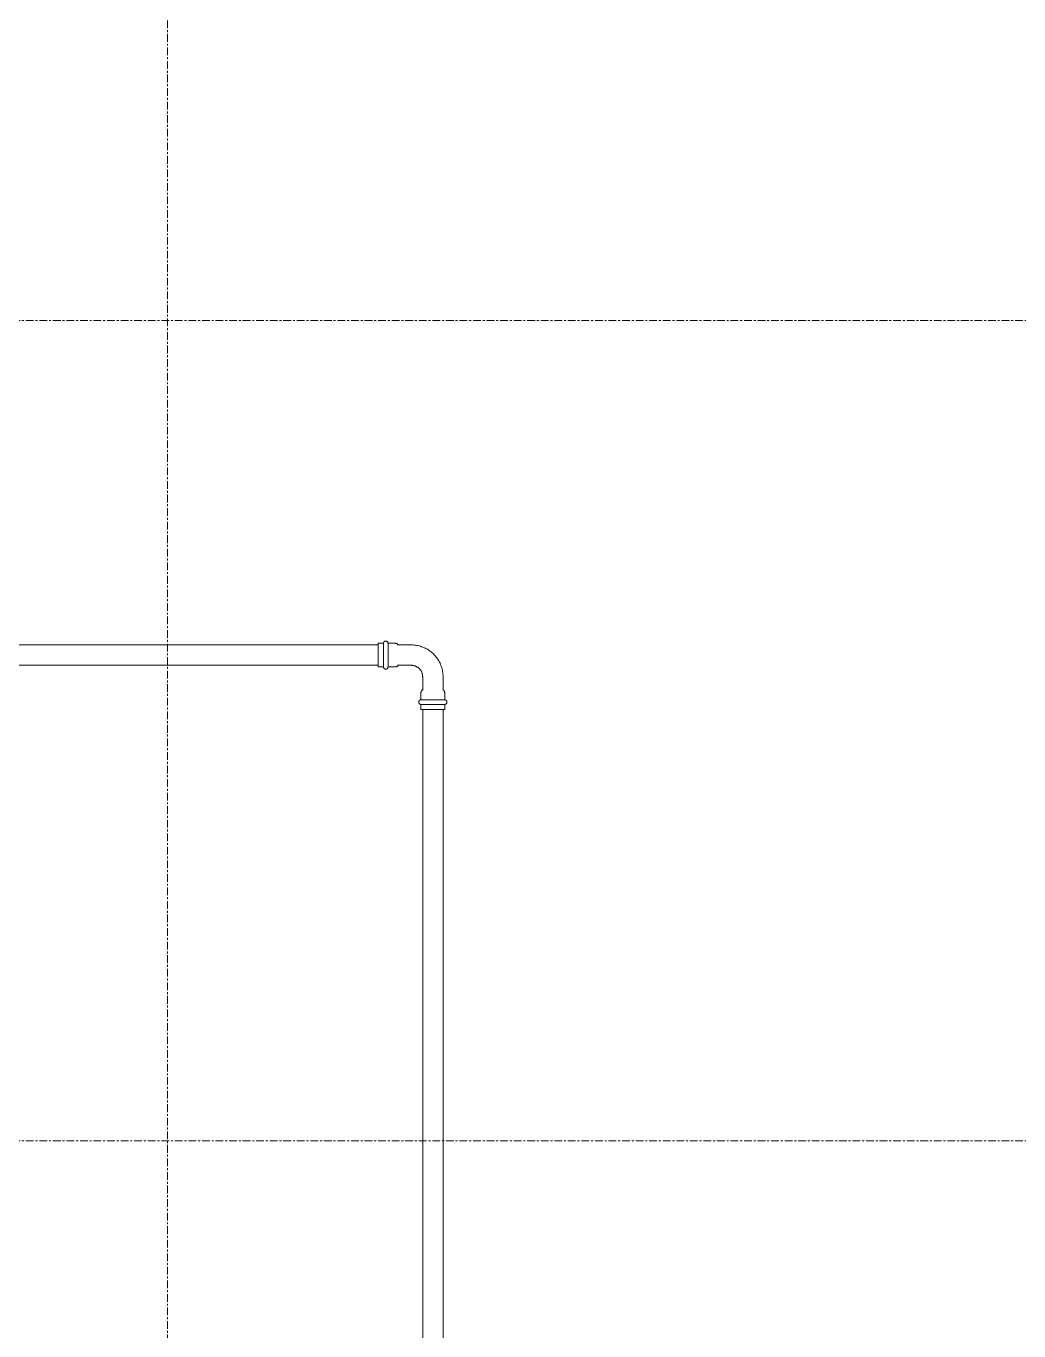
# Model space of a CAD drawing. Header units: inches. Extents: x -3679 to 241, y -496 to 1784.
# Drawn here: x -1778.1 to -1714, y 674.7 to 759 of the extents above; entities that cross this region are included whole.
import ezdxf

# ---------------------------------------------------------------- set-up
doc = ezdxf.new("R2010")
doc.units = ezdxf.units.IN
doc.header["$MEASUREMENT"] = 0
doc.linetypes.add('Grid Line', pattern=[0.875, 0.5, -0.125, 0.125, -0.125])
doc.layers.add('P-PIPE', color=1, linetype='Continuous', lineweight=9)
doc.layers.add('S-GRID', color=8, linetype='Continuous', lineweight=9)

# ---------------------------------------------------------------- blocks, each defined once
blk = doc.blocks.new('Victaulic-VicPress316-Elbow 90-45deg Style P568_P571 - Standard-V47-SECOND LEVEL')
at = {"layer": 'P-PIPE'}
for p, q in [((-3.181, 0.766), (-3.52, 0.766)), ((-3.52, 0.766), (-3.52, -0.766)), ((-3.181, -0.766), (-3.181, 0.766)), ((-2.439, 0.766), (-2.89, 0.766)), ((-2.89, -0.766), (-2.89, 0.766)), ((-1.393, 0.658), (-2.278, 0.658)), ((-3.52, -0.766), (-3.181, -0.766)), ((-2.89, -0.766), (-2.439, -0.766)), ((-2.278, -0.657), (-1.393, -0.657)), ((-0.657, -1.393), (-0.657, -2.278)), ((0.658, -2.278), (0.658, -1.393)), ((-0.766, -2.439), (-0.766, -2.89)), ((0.766, -2.89), (0.766, -2.439)), ((0.766, -2.89), (-0.766, -2.89)), ((-0.766, -3.181), (-0.766, -3.52)), ((0.766, -3.181), (-0.766, -3.181)), ((0.766, -3.52), (0.766, -3.181)), ((-0.766, -3.52), (0.766, -3.52))]:
    blk.add_line(p, q, dxfattribs=at)
at = {"layer": 'P-PIPE', "flags": 128}
for points in [[(-3.181, 0.766), (-3.181, 0.772), (-3.181, 0.778), (-3.18, 0.784), (-3.18, 0.79), (-3.179, 0.795), (-3.177, 0.801), (-3.176, 0.807), (-3.174, 0.812), (-3.172, 0.818), (-3.17, 0.823), (-3.168, 0.828), (-3.165, 0.834), (-3.162, 0.839), (-3.159, 0.844), (-3.156, 0.849), (-3.153, 0.853), (-3.149, 0.858), (-3.145, 0.862), (-3.141, 0.867), (-3.137, 0.871), (-3.133, 0.875), (-3.129, 0.879), (-3.124, 0.882), (-3.119, 0.886), (-3.115, 0.889), (-3.11, 0.892), (-3.105, 0.895), (-3.099, 0.897), (-3.094, 0.9), (-3.089, 0.902), (-3.083, 0.904), (-3.078, 0.906), (-3.072, 0.907), (-3.066, 0.909), (-3.061, 0.91), (-3.055, 0.911), (-3.049, 0.911), (-3.043, 0.912), (-3.038, 0.912), (-3.032, 0.912), (-3.026, 0.912), (-3.02, 0.911), (-3.014, 0.91), (-3.009, 0.909), (-3.003, 0.908), (-2.997, 0.907), (-2.992, 0.905), (-2.986, 0.903), (-2.981, 0.901), (-2.975, 0.899), (-2.97, 0.896), (-2.965, 0.894), (-2.96, 0.891), (-2.955, 0.887), (-2.95, 0.884), (-2.946, 0.881), (-2.941, 0.877), (-2.937, 0.873), (-2.933, 0.869), (-2.929, 0.865), (-2.925, 0.86), (-2.921, 0.856), (-2.918, 0.851), (-2.914, 0.846), (-2.911, 0.842), (-2.908, 0.836), (-2.906, 0.831), (-2.903, 0.826), (-2.901, 0.821), (-2.899, 0.815), (-2.897, 0.81), (-2.895, 0.804), (-2.894, 0.798), (-2.893, 0.793), (-2.892, 0.787), (-2.891, 0.781), (-2.891, 0.775), (-2.891, 0.77), (-2.89, 0.766)], [(-3.181, 0.766), (-3.181, 0.766), (-3.181, 0.764), (-3.181, 0.761), (-3.181, 0.757), (-3.181, 0.751), (-3.181, 0.745), (-3.181, 0.737), (-3.181, 0.728), (-3.181, 0.717), (-3.181, 0.706), (-3.181, 0.693), (-3.181, 0.68), (-3.181, 0.665), (-3.181, 0.649), (-3.181, 0.633), (-3.181, 0.615), (-3.181, 0.596), (-3.181, 0.576), (-3.181, 0.556), (-3.181, 0.534), (-3.181, 0.512), (-3.181, 0.488), (-3.181, 0.464), (-3.181, 0.44), (-3.181, 0.414), (-3.181, 0.388), (-3.181, 0.361), (-3.181, 0.334), (-3.181, 0.306), (-3.181, 0.278), (-3.181, 0.249), (-3.181, 0.22), (-3.181, 0.19), (-3.181, 0.16), (-3.181, 0.13), (-3.181, 0.1), (-3.181, 0.069), (-3.181, 0.039), (-3.181, 0.008), (-3.181, -0.022), (-3.181, -0.053), (-3.181, -0.084), (-3.181, -0.114), (-3.181, -0.144), (-3.181, -0.174), (-3.181, -0.204), (-3.181, -0.233), (-3.181, -0.262), (-3.181, -0.291), (-3.181, -0.319), (-3.181, -0.347), (-3.181, -0.374), (-3.181, -0.4), (-3.181, -0.426), (-3.181, -0.451), (-3.181, -0.476), (-3.181, -0.499), (-3.181, -0.522), (-3.181, -0.544), (-3.181, -0.565), (-3.181, -0.585), (-3.181, -0.605), (-3.181, -0.623), (-3.181, -0.64), (-3.181, -0.657), (-3.181, -0.672), (-3.181, -0.686), (-3.181, -0.699), (-3.181, -0.711), (-3.181, -0.722), (-3.181, -0.732), (-3.181, -0.74), (-3.181, -0.748), (-3.181, -0.754), (-3.181, -0.759), (-3.181, -0.763), (-3.181, -0.765), (-3.181, -0.766), (-3.181, -0.766)], [(-3.181, 0.722), (-3.181, 0.732), (-3.181, 0.74), (-3.181, 0.748), (-3.181, 0.754), (-3.181, 0.759), (-3.181, 0.763), (-3.181, 0.765), (-3.181, 0.766), (-3.181, 0.766)], [(-2.89, -0.766), (-2.89, -0.766), (-2.89, -0.764), (-2.89, -0.761), (-2.89, -0.757), (-2.89, -0.751), (-2.89, -0.745), (-2.89, -0.737), (-2.89, -0.728), (-2.89, -0.717), (-2.89, -0.706), (-2.89, -0.693), (-2.89, -0.68), (-2.89, -0.665), (-2.89, -0.649), (-2.89, -0.633), (-2.89, -0.615), (-2.89, -0.596), (-2.89, -0.576), (-2.89, -0.556), (-2.89, -0.534), (-2.89, -0.512), (-2.89, -0.488), (-2.89, -0.464), (-2.89, -0.44), (-2.89, -0.414), (-2.89, -0.388), (-2.89, -0.361), (-2.89, -0.334), (-2.89, -0.306), (-2.89, -0.278), (-2.89, -0.249), (-2.89, -0.22), (-2.89, -0.19), (-2.89, -0.16), (-2.89, -0.13), (-2.89, -0.1), (-2.89, -0.069), (-2.89, -0.039), (-2.89, -0.008), (-2.89, 0.022), (-2.89, 0.053), (-2.89, 0.084), (-2.89, 0.114), (-2.89, 0.144), (-2.89, 0.174), (-2.89, 0.204), (-2.89, 0.233), (-2.89, 0.262), (-2.89, 0.291), (-2.89, 0.319), (-2.89, 0.347), (-2.89, 0.374), (-2.89, 0.4), (-2.89, 0.426), (-2.89, 0.451), (-2.89, 0.476), (-2.89, 0.499), (-2.89, 0.522), (-2.89, 0.544), (-2.89, 0.565), (-2.89, 0.585), (-2.89, 0.605), (-2.89, 0.623), (-2.89, 0.64), (-2.89, 0.657), (-2.89, 0.672), (-2.89, 0.686), (-2.89, 0.699), (-2.89, 0.711), (-2.89, 0.722), (-2.89, 0.732), (-2.89, 0.74), (-2.89, 0.748), (-2.89, 0.754), (-2.89, 0.759), (-2.89, 0.763), (-2.89, 0.765), (-2.89, 0.766), (-2.89, 0.766)], [(-2.89, 0.766), (-2.89, 0.766), (-2.89, 0.764), (-2.89, 0.761), (-2.89, 0.757), (-2.89, 0.751), (-2.89, 0.745), (-2.89, 0.737), (-2.89, 0.728)], [(-2.439, 0.766), (-2.428, 0.766), (-2.417, 0.766), (-2.406, 0.765), (-2.396, 0.763), (-2.385, 0.761), (-2.374, 0.759), (-2.364, 0.756), (-2.353, 0.753), (-2.343, 0.749), (-2.333, 0.745), (-2.323, 0.741), (-2.313, 0.736), (-2.304, 0.73), (-2.294, 0.725), (-2.285, 0.719), (-2.276, 0.713), (-2.268, 0.706), (-2.259, 0.699), (-2.251, 0.692), (-2.244, 0.684), (-2.236, 0.676), (-2.229, 0.668), (-2.222, 0.659), (-2.221, 0.658)], [(0.658, -1.393), (0.656, -1.311), (0.651, -1.229), (0.643, -1.148), (0.631, -1.066), (0.617, -0.986), (0.599, -0.906), (0.578, -0.826), (0.553, -0.748), (0.526, -0.671), (0.496, -0.594), (0.462, -0.52), (0.426, -0.446), (0.386, -0.374), (0.344, -0.304), (0.299, -0.235), (0.252, -0.168), (0.201, -0.104), (0.149, -0.041), (0.093, 0.02), (0.036, 0.078), (-0.024, 0.134), (-0.087, 0.187), (-0.151, 0.238), (-0.217, 0.287), (-0.285, 0.332), (-0.355, 0.375), (-0.427, 0.415), (-0.5, 0.453), (-0.574, 0.487), (-0.65, 0.518), (-0.727, 0.546), (-0.805, 0.571), (-0.884, 0.593), (-0.964, 0.612), (-1.044, 0.628), (-1.126, 0.64), (-1.207, 0.649), (-1.289, 0.655), (-1.371, 0.657), (-1.393, 0.658)], [(-3.181, -0.766), (-3.181, -0.766), (-3.181, -0.764), (-3.181, -0.761), (-3.181, -0.757), (-3.181, -0.751), (-3.181, -0.745), (-3.181, -0.737), (-3.181, -0.728)], [(-2.89, -0.766), (-2.891, -0.772), (-2.891, -0.778), (-2.892, -0.784), (-2.892, -0.79), (-2.893, -0.795), (-2.895, -0.801), (-2.896, -0.807), (-2.898, -0.812), (-2.9, -0.818), (-2.902, -0.823), (-2.904, -0.828), (-2.907, -0.834), (-2.91, -0.839), (-2.913, -0.844), (-2.916, -0.849), (-2.919, -0.853), (-2.923, -0.858), (-2.927, -0.862), (-2.931, -0.867), (-2.935, -0.871), (-2.939, -0.875), (-2.943, -0.879), (-2.948, -0.882), (-2.953, -0.886), (-2.957, -0.889), (-2.962, -0.892), (-2.967, -0.895), (-2.973, -0.897), (-2.978, -0.9), (-2.983, -0.902), (-2.989, -0.904), (-2.994, -0.906), (-3, -0.907), (-3.006, -0.909), (-3.011, -0.91), (-3.017, -0.911), (-3.023, -0.911), (-3.029, -0.912), (-3.034, -0.912), (-3.04, -0.912), (-3.046, -0.912), (-3.052, -0.911), (-3.058, -0.91), (-3.063, -0.909), (-3.069, -0.908), (-3.075, -0.907), (-3.08, -0.905), (-3.086, -0.903), (-3.091, -0.901), (-3.097, -0.899), (-3.102, -0.896), (-3.107, -0.894), (-3.112, -0.891), (-3.117, -0.887), (-3.122, -0.884), (-3.126, -0.881), (-3.131, -0.877), (-3.135, -0.873), (-3.139, -0.869), (-3.143, -0.865), (-3.147, -0.86), (-3.151, -0.856), (-3.154, -0.851), (-3.158, -0.846), (-3.161, -0.842), (-3.164, -0.836), (-3.166, -0.831), (-3.169, -0.826), (-3.171, -0.821), (-3.173, -0.815), (-3.175, -0.81), (-3.177, -0.804), (-3.178, -0.798), (-3.179, -0.793), (-3.18, -0.787), (-3.181, -0.781), (-3.181, -0.775), (-3.181, -0.77), (-3.181, -0.766)], [(-2.89, -0.722), (-2.89, -0.732), (-2.89, -0.74), (-2.89, -0.748), (-2.89, -0.754), (-2.89, -0.759), (-2.89, -0.763), (-2.89, -0.765), (-2.89, -0.766), (-2.89, -0.766)], [(-2.221, -0.657), (-2.228, -0.666), (-2.235, -0.674), (-2.242, -0.682), (-2.25, -0.69), (-2.258, -0.698), (-2.266, -0.705), (-2.275, -0.711), (-2.283, -0.718), (-2.293, -0.724), (-2.302, -0.729), (-2.311, -0.735), (-2.321, -0.74), (-2.331, -0.744), (-2.341, -0.748), (-2.351, -0.752), (-2.362, -0.755), (-2.372, -0.758), (-2.383, -0.761), (-2.394, -0.763), (-2.404, -0.764), (-2.415, -0.765), (-2.426, -0.766), (-2.437, -0.766), (-2.439, -0.766)], [(-1.393, -0.657), (-1.364, -0.658), (-1.334, -0.66), (-1.305, -0.663), (-1.276, -0.667), (-1.247, -0.672), (-1.218, -0.679), (-1.19, -0.686), (-1.162, -0.695), (-1.134, -0.705), (-1.107, -0.716), (-1.08, -0.728), (-1.053, -0.741), (-1.028, -0.755), (-1.002, -0.77), (-0.978, -0.786), (-0.954, -0.803), (-0.931, -0.821), (-0.908, -0.84), (-0.886, -0.86), (-0.865, -0.881), (-0.845, -0.902), (-0.826, -0.924), (-0.808, -0.947), (-0.79, -0.971), (-0.774, -0.996), (-0.759, -1.021), (-0.744, -1.046), (-0.731, -1.073), (-0.719, -1.099), (-0.707, -1.126), (-0.697, -1.154), (-0.688, -1.182), (-0.681, -1.21), (-0.674, -1.239), (-0.668, -1.268), (-0.664, -1.297), (-0.661, -1.326), (-0.658, -1.356), (-0.658, -1.385), (-0.657, -1.393)], [(-0.766, -2.439), (-0.766, -2.428), (-0.766, -2.417), (-0.765, -2.406), (-0.763, -2.396), (-0.761, -2.385), (-0.759, -2.374), (-0.756, -2.364), (-0.753, -2.353), (-0.749, -2.343), (-0.745, -2.333), (-0.741, -2.323), (-0.736, -2.313), (-0.73, -2.304), (-0.725, -2.294), (-0.719, -2.285), (-0.713, -2.276), (-0.706, -2.268), (-0.699, -2.259), (-0.692, -2.251), (-0.684, -2.244), (-0.676, -2.236), (-0.668, -2.229), (-0.659, -2.222), (-0.657, -2.221)], [(0.658, -2.221), (0.666, -2.228), (0.674, -2.235), (0.682, -2.242), (0.69, -2.25), (0.698, -2.258), (0.705, -2.266), (0.711, -2.275), (0.718, -2.283), (0.724, -2.293), (0.729, -2.302), (0.735, -2.311), (0.74, -2.321), (0.744, -2.331), (0.748, -2.341), (0.752, -2.351), (0.755, -2.362), (0.758, -2.372), (0.761, -2.383), (0.763, -2.394), (0.764, -2.404), (0.765, -2.415), (0.766, -2.426), (0.766, -2.437), (0.766, -2.439)], [(-0.766, -3.181), (-0.772, -3.181), (-0.778, -3.181), (-0.784, -3.18), (-0.79, -3.18), (-0.795, -3.179), (-0.801, -3.177), (-0.807, -3.176), (-0.812, -3.174), (-0.818, -3.172), (-0.823, -3.17), (-0.828, -3.168), (-0.834, -3.165), (-0.839, -3.162), (-0.844, -3.159), (-0.849, -3.156), (-0.853, -3.153), (-0.858, -3.149), (-0.862, -3.145), (-0.867, -3.141), (-0.871, -3.137), (-0.875, -3.133), (-0.879, -3.129), (-0.882, -3.124), (-0.886, -3.119), (-0.889, -3.115), (-0.892, -3.11), (-0.895, -3.105), (-0.897, -3.099), (-0.9, -3.094), (-0.902, -3.089), (-0.904, -3.083), (-0.906, -3.078), (-0.907, -3.072), (-0.909, -3.066), (-0.91, -3.061), (-0.911, -3.055), (-0.911, -3.049), (-0.912, -3.043), (-0.912, -3.038), (-0.912, -3.032), (-0.912, -3.026), (-0.911, -3.02), (-0.91, -3.014), (-0.909, -3.009), (-0.908, -3.003), (-0.907, -2.997), (-0.905, -2.992), (-0.903, -2.986), (-0.901, -2.981), (-0.899, -2.975), (-0.896, -2.97), (-0.894, -2.965), (-0.891, -2.96), (-0.887, -2.955), (-0.884, -2.95), (-0.881, -2.946), (-0.877, -2.941), (-0.873, -2.937), (-0.869, -2.933), (-0.865, -2.929), (-0.86, -2.925), (-0.856, -2.921), (-0.851, -2.918), (-0.846, -2.914), (-0.842, -2.911), (-0.836, -2.908), (-0.831, -2.906), (-0.826, -2.903), (-0.821, -2.901), (-0.815, -2.899), (-0.81, -2.897), (-0.804, -2.895), (-0.798, -2.894), (-0.793, -2.893), (-0.787, -2.892), (-0.781, -2.891), (-0.775, -2.891), (-0.77, -2.891), (-0.766, -2.89)], [(-0.565, -2.89), (-0.585, -2.89), (-0.605, -2.89), (-0.623, -2.89), (-0.64, -2.89), (-0.657, -2.89), (-0.672, -2.89), (-0.686, -2.89), (-0.699, -2.89), (-0.711, -2.89), (-0.722, -2.89), (-0.732, -2.89), (-0.74, -2.89), (-0.748, -2.89), (-0.754, -2.89), (-0.759, -2.89), (-0.763, -2.89), (-0.765, -2.89), (-0.766, -2.89), (-0.766, -2.89)], [(-0.766, -2.89), (-0.766, -2.89), (-0.764, -2.89), (-0.761, -2.89), (-0.757, -2.89), (-0.751, -2.89), (-0.745, -2.89), (-0.737, -2.89), (-0.728, -2.89)], [(-0.766, -3.181), (-0.766, -3.181), (-0.764, -3.181), (-0.761, -3.181), (-0.757, -3.181), (-0.751, -3.181), (-0.745, -3.181), (-0.737, -3.181), (-0.728, -3.181), (-0.717, -3.181), (-0.706, -3.181), (-0.693, -3.181), (-0.68, -3.181), (-0.665, -3.181), (-0.649, -3.181), (-0.633, -3.181), (-0.615, -3.181), (-0.596, -3.181), (-0.576, -3.181), (-0.556, -3.181), (-0.534, -3.181), (-0.512, -3.181), (-0.488, -3.181), (-0.464, -3.181), (-0.44, -3.181), (-0.414, -3.181), (-0.388, -3.181), (-0.361, -3.181), (-0.334, -3.181), (-0.306, -3.181), (-0.278, -3.181), (-0.249, -3.181), (-0.22, -3.181), (-0.19, -3.181), (-0.16, -3.181), (-0.13, -3.181), (-0.1, -3.181), (-0.069, -3.181), (-0.039, -3.181), (-0.008, -3.181), (0.022, -3.181), (0.053, -3.181), (0.084, -3.181), (0.114, -3.181), (0.144, -3.181), (0.174, -3.181), (0.204, -3.181), (0.233, -3.181), (0.262, -3.181), (0.291, -3.181), (0.319, -3.181), (0.347, -3.181), (0.374, -3.181), (0.4, -3.181), (0.426, -3.181), (0.451, -3.181), (0.476, -3.181), (0.499, -3.181), (0.522, -3.181), (0.544, -3.181), (0.565, -3.181), (0.585, -3.181), (0.605, -3.181), (0.623, -3.181), (0.64, -3.181), (0.657, -3.181), (0.672, -3.181), (0.686, -3.181), (0.699, -3.181), (0.711, -3.181), (0.722, -3.181), (0.732, -3.181), (0.74, -3.181), (0.748, -3.181), (0.754, -3.181), (0.759, -3.181), (0.763, -3.181), (0.765, -3.181), (0.766, -3.181), (0.766, -3.181)], [(-0.722, -3.181), (-0.732, -3.181), (-0.74, -3.181), (-0.748, -3.181), (-0.754, -3.181), (-0.759, -3.181), (-0.763, -3.181), (-0.765, -3.181), (-0.766, -3.181), (-0.766, -3.181)], [(0.766, -2.89), (0.766, -2.89), (0.764, -2.89), (0.761, -2.89), (0.757, -2.89), (0.751, -2.89), (0.745, -2.89), (0.737, -2.89), (0.728, -2.89), (0.717, -2.89), (0.706, -2.89), (0.693, -2.89), (0.68, -2.89), (0.665, -2.89), (0.649, -2.89), (0.633, -2.89), (0.615, -2.89), (0.596, -2.89), (0.576, -2.89), (0.556, -2.89), (0.534, -2.89), (0.512, -2.89), (0.488, -2.89), (0.464, -2.89), (0.44, -2.89), (0.414, -2.89), (0.388, -2.89), (0.361, -2.89), (0.334, -2.89), (0.306, -2.89), (0.278, -2.89), (0.249, -2.89), (0.22, -2.89), (0.19, -2.89), (0.16, -2.89), (0.13, -2.89), (0.1, -2.89), (0.069, -2.89), (0.039, -2.89), (0.008, -2.89), (-0.022, -2.89), (-0.053, -2.89), (-0.084, -2.89), (-0.114, -2.89), (-0.144, -2.89), (-0.174, -2.89), (-0.204, -2.89), (-0.233, -2.89), (-0.262, -2.89), (-0.291, -2.89), (-0.319, -2.89), (-0.347, -2.89), (-0.374, -2.89), (-0.4, -2.89), (-0.426, -2.89), (-0.451, -2.89), (-0.476, -2.89), (-0.499, -2.89), (-0.522, -2.89), (-0.544, -2.89), (-0.565, -2.89)], [(0.722, -2.89), (0.732, -2.89), (0.74, -2.89), (0.748, -2.89), (0.754, -2.89), (0.759, -2.89), (0.763, -2.89), (0.765, -2.89), (0.766, -2.89), (0.766, -2.89)], [(0.766, -3.181), (0.766, -3.181), (0.764, -3.181), (0.761, -3.181), (0.757, -3.181), (0.751, -3.181), (0.745, -3.181), (0.737, -3.181), (0.728, -3.181)], [(0.766, -2.89), (0.772, -2.891), (0.778, -2.891), (0.784, -2.892), (0.79, -2.892), (0.795, -2.893), (0.801, -2.895), (0.807, -2.896), (0.812, -2.898), (0.818, -2.9), (0.823, -2.902), (0.828, -2.904), (0.834, -2.907), (0.839, -2.91), (0.844, -2.913), (0.849, -2.916), (0.853, -2.919), (0.858, -2.923), (0.862, -2.927), (0.867, -2.931), (0.871, -2.935), (0.875, -2.939), (0.879, -2.943), (0.882, -2.948), (0.886, -2.953), (0.889, -2.957), (0.892, -2.962), (0.895, -2.967), (0.897, -2.973), (0.9, -2.978), (0.902, -2.983), (0.904, -2.989), (0.906, -2.994), (0.907, -3), (0.909, -3.006), (0.91, -3.011), (0.911, -3.017), (0.911, -3.023), (0.912, -3.029), (0.912, -3.034), (0.912, -3.04), (0.912, -3.046), (0.911, -3.052), (0.91, -3.058), (0.909, -3.063), (0.908, -3.069), (0.907, -3.075), (0.905, -3.08), (0.903, -3.086), (0.901, -3.091), (0.899, -3.097), (0.896, -3.102), (0.894, -3.107), (0.891, -3.112), (0.887, -3.117), (0.884, -3.122), (0.881, -3.126), (0.877, -3.131), (0.873, -3.135), (0.869, -3.139), (0.865, -3.143), (0.86, -3.147), (0.856, -3.151), (0.851, -3.154), (0.846, -3.158), (0.842, -3.161), (0.836, -3.164), (0.831, -3.166), (0.826, -3.169), (0.821, -3.171), (0.815, -3.173), (0.81, -3.175), (0.804, -3.177), (0.798, -3.178), (0.793, -3.179), (0.787, -3.18), (0.781, -3.181), (0.775, -3.181), (0.77, -3.181), (0.766, -3.181)]]:
    blk.add_lwpolyline(points, dxfattribs=at)

msp = doc.modelspace()

# ---------------------------------------------------------------- linework, layer by layer
at = {"layer": 'P-PIPE'}
for p, q in [((-1755.385, 719.035), (-1825.345, 719.035)), ((-1825.345, 717.72), (-1755.385, 717.72)), ((-1752.522, 714.858), (-1752.522, 658.149)), ((-1751.207, 658.149), (-1751.207, 714.858))]:
    msp.add_line(p, q, dxfattribs=at)
at = {"layer": 'S-GRID', "linetype": 'Grid Line'}
for p, q in [((-1769, 1771.743), (-1769, -484.257)), ((-3666.394, 740), (228, 740)), ((-3666.394, 687), (228, 687))]:
    msp.add_line(p, q, dxfattribs=at)

# ---------------------------------------------------------------- block references
at = {"layer": 'P-PIPE'}
msp.add_blockref('Victaulic-VicPress316-Elbow 90-45deg Style P568_P571 - Standard-V47-SECOND LEVEL', (-1751.865, 718.378), dxfattribs=at)

doc.saveas('drawing.dxf')
